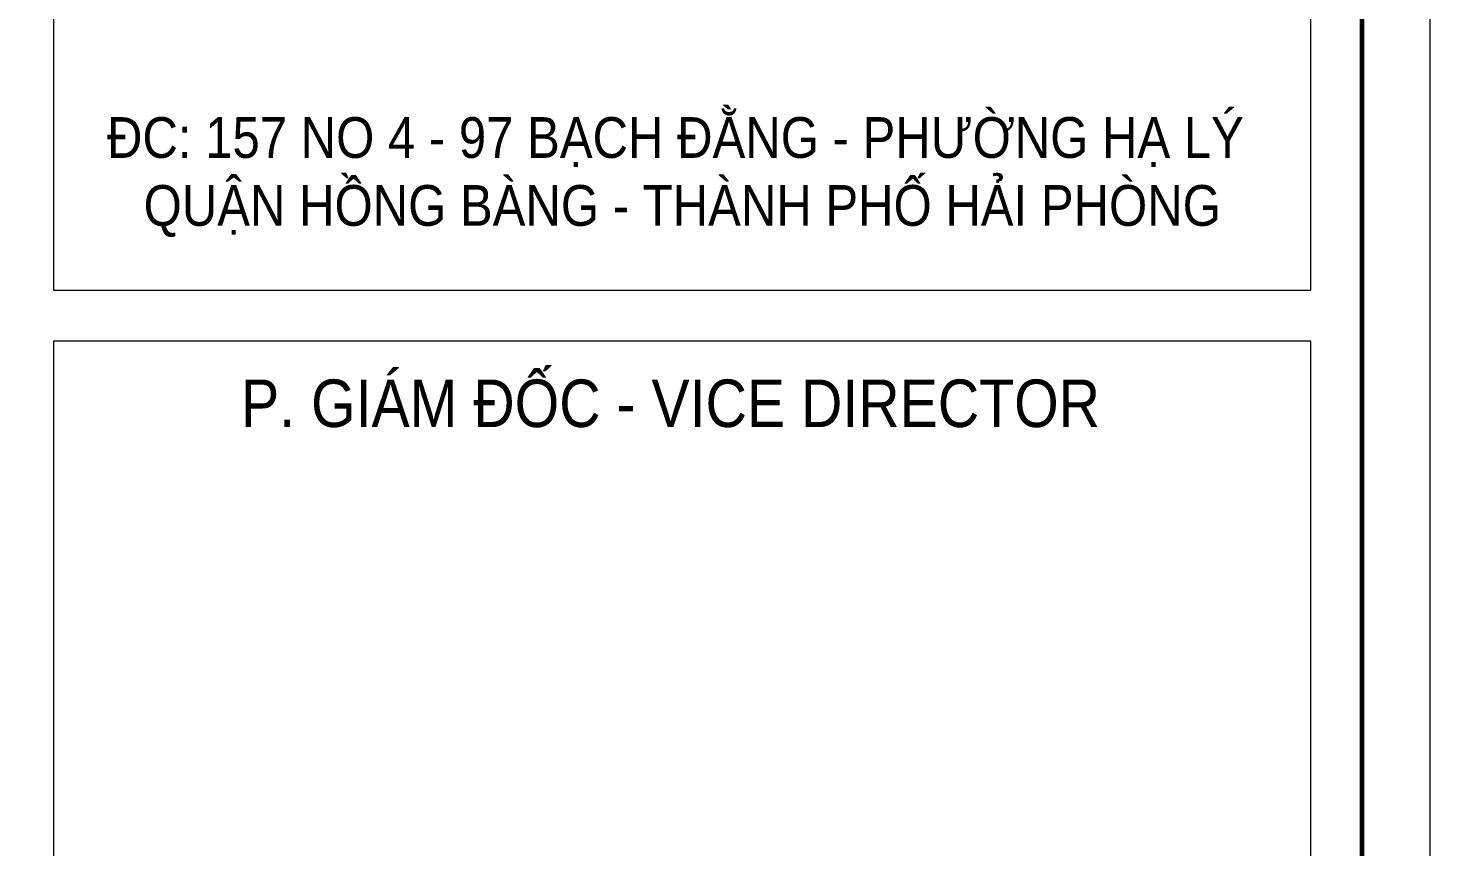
# Model space of a CAD drawing. Header units: millimetres. Extents: x 142758 to 365363, y -504867 to -449406.
# Drawn here: x 334373 to 336641, y -470128 to -468802 of the extents above; entities that cross this region are included whole.
import ezdxf
from ezdxf.enums import TextEntityAlignment as Align

# ---------------------------------------------------------------- set-up
doc = ezdxf.new("R2010")
doc.units = ezdxf.units.MM
doc.header["$LTSCALE"] = 20
doc.header["$MEASUREMENT"] = 0
doc.layers.get('Defpoints').update_dxf_attribs({"color": 1})
doc.layers.add('Khungten_LCDI', color=7, linetype='Continuous')
doc.layers.add('LC Net thay', color=7, linetype='Continuous', lineweight=25)
doc.layers.add('LC Text1', color=3, linetype='Continuous', lineweight=20)
doc.styles.add('Khungten', font='VHAVAN.TTF', dxfattribs={"width": 0.9, "height": 5000})
doc.styles.add('Title', font='VHBLACK.TTF', dxfattribs={"width": 0.8})

# ---------------------------------------------------------------- blocks, each defined once
blk = doc.blocks.new('lcdi fix')
at = {"layer": 'Defpoints', "lineweight": 0}
blk.add_lwpolyline([(-1200, -14850), (-1200, 14850), (40800, 14850), (40800, -14850)], close=True, dxfattribs=at)
at = {"layer": 'Khungten_LCDI', "color": 5, "lineweight": 25}
blk.add_line((40600, -14650), (40600, 14650), dxfattribs=at)
at = {"layer": 'Khungten_LCDI', "color": 5, "lineweight": 60}
blk.add_lwpolyline([(0, -14650), (0, 14650), (40600, 14650), (40600, -14650)], close=True, dxfattribs=at)
at = {"layer": 'Khungten_LCDI', "color": 9, "lineweight": 15}
for points in [[(36750, 2587.2), (40450, 2587.2), (40450, 6561.5), (36750, 6561.5)], [(36750, 446.3), (40450, 446.3), (40450, 2437.2), (36750, 2437.2)]]:
    blk.add_lwpolyline(points, close=True, dxfattribs=at)
at = {"color": 7, "style": 'Khungten', "width": 0.9}
blk.add_text('P. gi¸m ®èc - VICE director', height=140, dxfattribs=at).set_placement((38565.6, 2183.9), align=Align.CENTER)
at = {"color": 7, "insert": (38600, 3096.5), "char_height": 120, "attachment_point": 2, "style": 'Khungten'}
blk.add_mtext_dynamic_manual_height_columns('®c: 157 no 4 - 97 b¹ch ®»ng - ph\xadêng h¹ lý   quËn hång bµng - thµnh phè h¶i phßng ', width=3421.652, gutter_width=25, heights=[0], dxfattribs=at)
at = {"color": 7, "style": 'Khungten', "width": 0.8}
for tag, p in [('REVISION', (39498.8, -10746.3)), ('NGAYHT', (39546.1, -11609.4))]:
    blk.add_attdef(tag, text='', height=200, dxfattribs=at).set_placement(p, align=Align.CENTER)
at = {"layer": 'LC Text1', "style": 'Title', "width": 1.485915}
for tag, p, p2 in [('TENBANVE1', (36912.7, -8885.8), (40339.1, -8885.8)), ('TENBANVE2', (36912.7, -9562.5), (40339.1, -9562.5))]:
    blk.add_attdef(tag, text='', height=250, dxfattribs=at).set_placement(p, p2, align=Align.FIT)
at = {"layer": 'LC Text1', "style": 'Title', "width": 0.7}
blk.add_attdef('SOBANVE', text='', height=250, dxfattribs=at).set_placement((39562, -13896.2), align=Align.CENTER)

msp = doc.modelspace()

# ---------------------------------------------------------------- block references
at = {"layer": 'LC Net thay', "xscale": 0.55, "yscale": 0.55, "zscale": 0.55}
msp.add_blockref('lcdi fix', (314201.3, -470649.3), dxfattribs=at)

doc.saveas('drawing.dxf')
